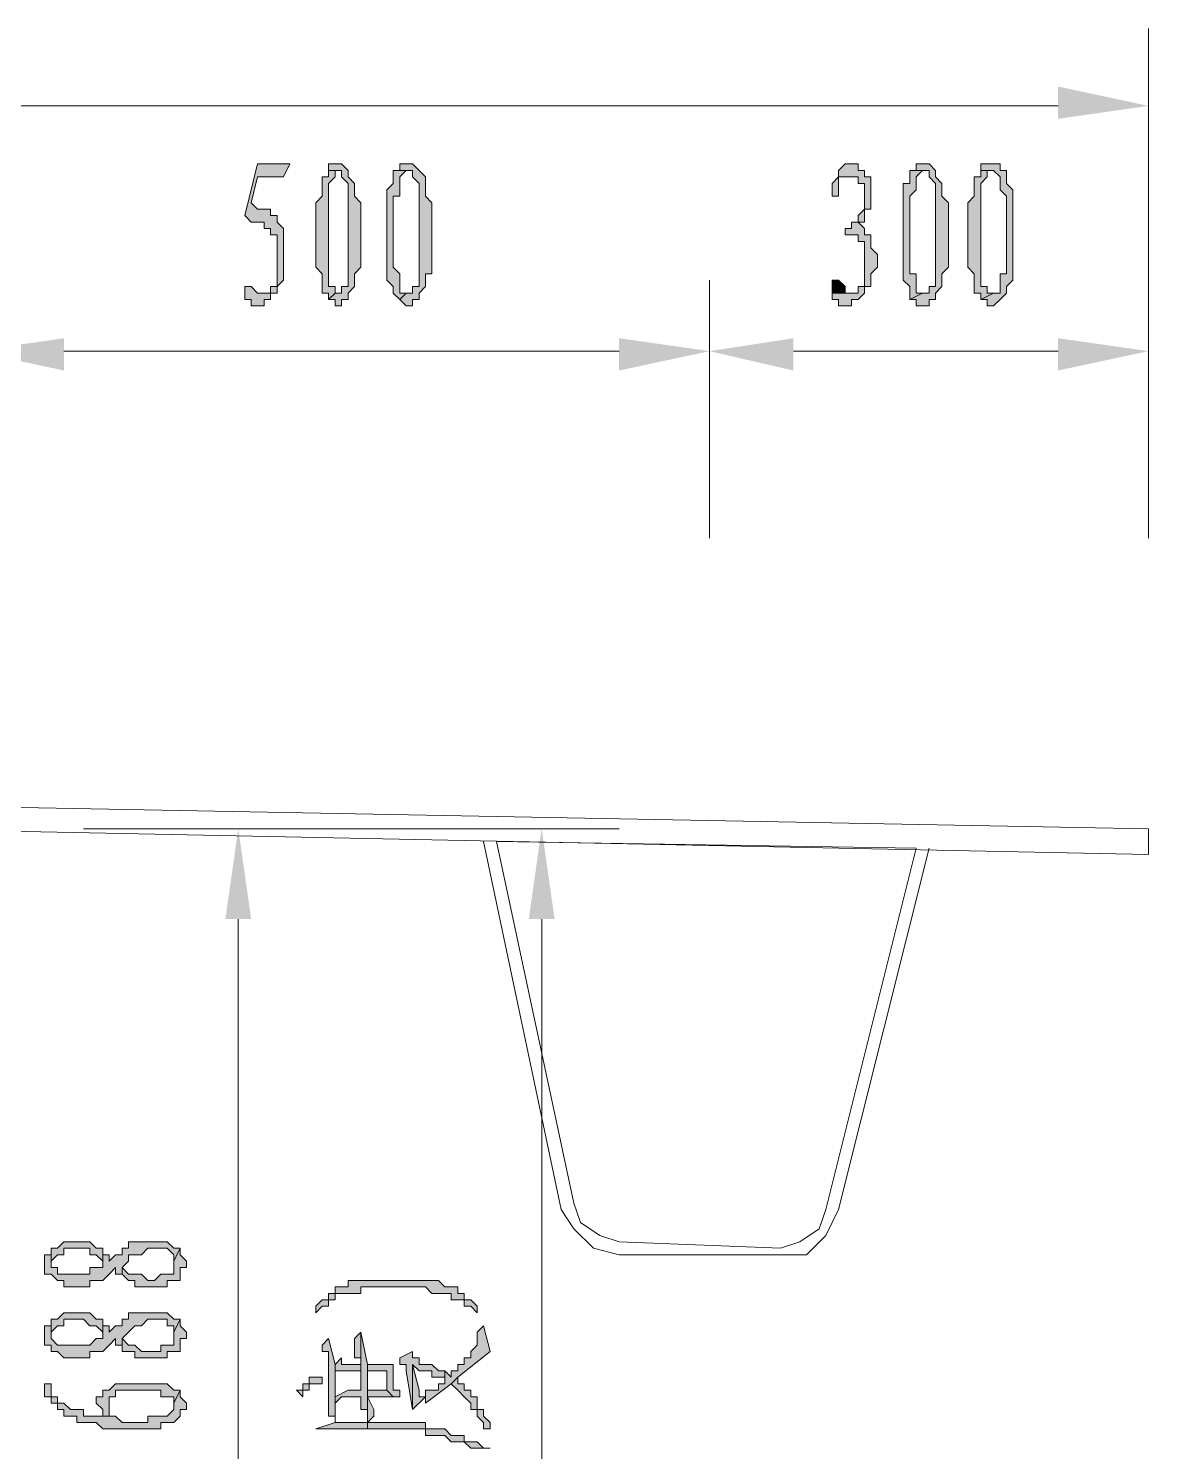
# Model space of a CAD drawing. Header units: millimetres. Extents: x 6 to 291, y 4 to 206.
# Drawn here: x 253.64 to 260.99, y 166.73 to 176.06 of the extents above; entities that cross this region are included whole.
import ezdxf

# ---------------------------------------------------------------- set-up
doc = ezdxf.new("R2010")
doc.units = ezdxf.units.MM
doc.layers.add('C00-00-00', color=7, linetype='Continuous')

msp = doc.modelspace()

# ---------------------------------------------------------------- hatches: boundary and pattern name
at = {"layer": 'C00-00-00'}
h = msp.add_hatch(color=256, dxfattribs=at)
h.dxf.hatch_style = 2
h.paths.add_polyline_path([(260.392326, 175.683337), (260.392326, 175.47167), (260.985006, 175.556334)])
h = msp.add_hatch(color=256, dxfattribs=at)
h.dxf.hatch_style = 2
h.paths.add_polyline_path([(255.354665, 175.175338), (255.142999, 175.175338), (255.058332, 174.836671), (255.100665, 174.794338), (255.142999, 174.794338), (255.185332, 174.794338), (255.185332, 174.752004), (255.227665, 174.752004), (255.227665, 174.709671), (255.269999, 174.709671), (255.269999, 174.667338), (255.269999, 174.455671), (255.269999, 174.413338), (255.269999, 174.371004), (255.227665, 174.371004), (255.227665, 174.328671), (255.185332, 174.328671), (255.142999, 174.328671), (255.227665, 174.328671), (255.269999, 174.328671), (255.269999, 174.371004), (255.312332, 174.413338), (255.312332, 174.455671), (255.312332, 174.498004), (255.312332, 174.709671), (255.312332, 174.752004), (255.269999, 174.794338), (255.269999, 174.836671), (255.227665, 174.836671), (255.227665, 174.879004), (255.185332, 174.879004), (255.142999, 174.879004), (255.100665, 174.921338), (255.142999, 175.090671), (255.312332, 175.090671)])
h = msp.add_hatch(color=256, dxfattribs=at)
h.dxf.hatch_style = 2
h.paths.add_polyline_path([(255.608671, 175.133004), (255.608671, 175.09067), (255.566338, 175.09067), (255.566338, 175.048337), (255.566338, 175.006004), (255.566338, 174.96367), (255.524004, 174.921337), (255.524004, 174.498004), (255.566338, 174.45567), (255.566338, 174.413337), (255.566338, 174.371004), (255.566338, 174.32867), (255.608671, 174.32867), (255.608671, 174.286337), (255.651004, 174.32867), (255.651004, 174.371004), (255.608671, 174.371004), (255.608671, 174.45567), (255.608671, 174.498004), (255.608671, 174.96367), (255.608671, 175.006004), (255.608671, 175.048337), (255.651004, 175.09067), (255.651004, 175.133004)])
h = msp.add_hatch(color=256, dxfattribs=at)
h.dxf.hatch_style = 2
h.paths.add_polyline_path([(255.650997, 175.175338), (255.608664, 175.175338), (255.608664, 175.133004), (255.650997, 175.133004), (255.693331, 175.133004), (255.693331, 175.090671), (255.735664, 175.048338), (255.735664, 175.006004), (255.735664, 174.963671), (255.735664, 174.709671), (255.735664, 174.455671), (255.735664, 174.371004), (255.693331, 174.371004), (255.693331, 174.328671), (255.650997, 174.328671), (255.608664, 174.286338), (255.650997, 174.286338), (255.650997, 174.244004), (255.693331, 174.244004), (255.693331, 174.286338), (255.735664, 174.286338), (255.735664, 174.328671), (255.777997, 174.371004), (255.777997, 174.413338), (255.777997, 174.455671), (255.820331, 174.498004), (255.820331, 174.921338), (255.777997, 174.963671), (255.777997, 175.006004), (255.777997, 175.048338), (255.735664, 175.090671), (255.735664, 175.133004), (255.693331, 175.175338)])
h = msp.add_hatch(color=256, dxfattribs=at)
h.dxf.hatch_style = 2
h.paths.add_polyline_path([(256.07434, 175.133004), (256.032007, 175.133004), (256.032007, 175.09067), (256.032007, 175.048337), (255.989674, 175.006004), (255.989674, 174.96367), (255.989674, 174.921337), (255.989674, 174.498004), (255.989674, 174.45567), (255.989674, 174.413337), (256.032007, 174.371004), (256.032007, 174.32867), (256.07434, 174.286337), (256.116674, 174.32867), (256.07434, 174.32867), (256.07434, 174.371004), (256.07434, 174.45567), (256.032007, 174.498004), (256.032007, 174.96367), (256.07434, 174.96367), (256.07434, 175.048337), (256.07434, 175.09067), (256.116674, 175.133004)])
h = msp.add_hatch(color=256, dxfattribs=at)
h.dxf.hatch_style = 2
h.paths.add_polyline_path([(256.116667, 175.175338), (256.074333, 175.175338), (256.074333, 175.133004), (256.116667, 175.133004), (256.159, 175.133004), (256.159, 175.090671), (256.201333, 175.048338), (256.201333, 175.006004), (256.201333, 174.709671), (256.201333, 174.455671), (256.201333, 174.371004), (256.159, 174.371004), (256.159, 174.328671), (256.116667, 174.328671), (256.074333, 174.286338), (256.116667, 174.244004), (256.159, 174.244004), (256.159, 174.286338), (256.201333, 174.286338), (256.201333, 174.328671), (256.243667, 174.371004), (256.243667, 174.413338), (256.243667, 174.455671), (256.286, 174.455671), (256.286, 174.667338), (256.286, 174.752004), (256.286, 174.921338), (256.243667, 174.963671), (256.243667, 175.006004), (256.243667, 175.048338), (256.243667, 175.090671), (256.201333, 175.133004), (256.159, 175.175338)])
h = msp.add_hatch(color=256, dxfattribs=at)
h.dxf.hatch_style = 2
h.paths.add_polyline_path([(259.037661, 175.175338), (258.995328, 175.175338), (258.952994, 175.133004), (258.952994, 175.090671), (259.037661, 175.090671), (259.079994, 175.090671), (259.079994, 175.048338), (259.122328, 175.048338), (259.122328, 174.879004), (259.079994, 174.836671), (259.079994, 174.794338), (259.037661, 174.794338), (259.037661, 174.752004), (258.995328, 174.752004), (258.995328, 174.709671), (259.037661, 174.709671), (259.079994, 174.709671), (259.079994, 174.667338), (259.122328, 174.667338), (259.122328, 174.625004), (259.122328, 174.413338), (259.122328, 174.371004), (259.079994, 174.371004), (259.079994, 174.328671), (259.037661, 174.328671), (258.910661, 174.328671), (258.910661, 174.286338), (258.952994, 174.286338), (258.952994, 174.244004), (259.037661, 174.244004), (259.037661, 174.286338), (259.079994, 174.286338), (259.122328, 174.328671), (259.122328, 174.371004), (259.164661, 174.371004), (259.164661, 174.413338), (259.164661, 174.455671), (259.206994, 174.498004), (259.206994, 174.582671), (259.164661, 174.625004), (259.164661, 174.667338), (259.164661, 174.709671), (259.122328, 174.709671), (259.122328, 174.752004), (259.079994, 174.794338), (259.122328, 174.794338), (259.122328, 174.836671), (259.122328, 174.879004), (259.164661, 174.879004), (259.164661, 175.090671), (259.122328, 175.090671), (259.122328, 175.133004), (259.079994, 175.133004), (259.079994, 175.175338)])
h = msp.add_hatch(color=256, dxfattribs=at)
h.dxf.hatch_style = 2
h.paths.add_polyline_path([(259.461004, 175.133004), (259.418671, 175.133004), (259.418671, 175.09067), (259.418671, 175.048337), (259.376337, 175.048337), (259.376337, 174.96367), (259.376337, 174.498004), (259.376337, 174.45567), (259.376337, 174.413337), (259.418671, 174.371004), (259.418671, 174.32867), (259.418671, 174.286337), (259.503337, 174.32867), (259.461004, 174.32867), (259.461004, 174.371004), (259.461004, 174.45567), (259.418671, 174.45567), (259.418671, 174.96367), (259.461004, 175.006004), (259.461004, 175.048337), (259.461004, 175.09067), (259.503337, 175.133004)])
h = msp.add_hatch(color=256, dxfattribs=at)
h.dxf.hatch_style = 2
h.paths.add_polyline_path([(259.50333, 175.175338), (259.460997, 175.175338), (259.460997, 175.133004), (259.50333, 175.133004), (259.545663, 175.133004), (259.545663, 175.090671), (259.587997, 175.048338), (259.587997, 174.963671), (259.587997, 174.709671), (259.587997, 174.455671), (259.587997, 174.371004), (259.545663, 174.371004), (259.545663, 174.328671), (259.50333, 174.328671), (259.418663, 174.286338), (259.460997, 174.286338), (259.460997, 174.244004), (259.545663, 174.244004), (259.545663, 174.286338), (259.587997, 174.286338), (259.587997, 174.328671), (259.63033, 174.371004), (259.63033, 174.413338), (259.63033, 174.455671), (259.672663, 174.498004), (259.672663, 174.921338), (259.63033, 174.963671), (259.63033, 175.006004), (259.63033, 175.048338), (259.587997, 175.090671), (259.587997, 175.133004), (259.545663, 175.175338)])
h = msp.add_hatch(color=256, dxfattribs=at)
h.dxf.hatch_style = 2
h.paths.add_polyline_path([(259.884331, 175.133004), (259.884331, 175.09067), (259.841997, 175.09067), (259.841997, 175.048337), (259.841997, 175.006004), (259.841997, 174.96367), (259.799664, 174.921337), (259.799664, 174.498004), (259.841997, 174.45567), (259.841997, 174.413337), (259.841997, 174.371004), (259.841997, 174.32867), (259.884331, 174.32867), (259.884331, 174.286337), (259.968997, 174.32867), (259.926664, 174.32867), (259.926664, 174.371004), (259.884331, 174.371004), (259.884331, 174.45567), (259.884331, 174.498004), (259.884331, 174.96367), (259.884331, 175.006004), (259.884331, 175.048337), (259.926664, 175.09067), (259.926664, 175.133004), (259.968997, 175.133004)])
h = msp.add_hatch(color=256, dxfattribs=at)
h.dxf.hatch_style = 2
h.paths.add_polyline_path([(259.968999, 175.175338), (259.884333, 175.175338), (259.884333, 175.133004), (259.968999, 175.133004), (260.011333, 175.090671), (260.011333, 175.048338), (260.011333, 175.006004), (260.053666, 174.963671), (260.053666, 174.709671), (260.053666, 174.455671), (260.011333, 174.455671), (260.011333, 174.371004), (260.011333, 174.328671), (259.968999, 174.328671), (259.884333, 174.286338), (259.926666, 174.286338), (259.926666, 174.244004), (259.968999, 174.244004), (260.011333, 174.286338), (260.053666, 174.328671), (260.053666, 174.371004), (260.095999, 174.413338), (260.095999, 174.455671), (260.095999, 174.498004), (260.095999, 174.921338), (260.095999, 174.963671), (260.095999, 175.006004), (260.053666, 175.048338), (260.053666, 175.090671), (260.053666, 175.133004), (260.011333, 175.133004), (260.011333, 175.175338)])
h = msp.add_hatch(color=256, dxfattribs=at)
h.dxf.hatch_style = 2
h.paths.add_polyline_path([(258.952992, 175.090669), (258.910659, 175.048336), (258.910659, 174.963669), (258.952992, 174.963669), (258.952992, 175.006002), (258.952992, 175.048336), (258.952992, 175.090669), (258.995326, 175.090669), (259.037659, 175.090669)])
h = msp.add_hatch(color=256, dxfattribs=at)
h.dxf.hatch_style = 2
h.paths.add_polyline_path([(255.058333, 174.371002), (255.058333, 174.286336), (255.100667, 174.286336), (255.100667, 174.244002), (255.185333, 174.244002), (255.185333, 174.286336), (255.227667, 174.286336), (255.227667, 174.328669), (255.143, 174.328669), (255.100667, 174.371002)])
h = msp.add_hatch(color=256, dxfattribs=at)
h.dxf.hatch_style = 2
h.paths.add_polyline_path([(258.952992, 174.413336), (258.910659, 174.413336), (258.910659, 174.371003), (258.910659, 174.32867), (258.995326, 174.32867), (258.995326, 174.371003)])
h = msp.add_hatch(color=256, dxfattribs=at)
h.dxf.hatch_style = 2
h.paths.add_polyline_path([(253.873005, 174.032336), (253.873005, 173.820668), (253.280341, 173.947667)])
h = msp.add_hatch(color=256, dxfattribs=at)
h.dxf.hatch_style = 2
h.paths.add_polyline_path([(257.513674, 174.032336), (257.513674, 173.820668), (258.106339, 173.947667)])
h = msp.add_hatch(color=256, dxfattribs=at)
h.dxf.hatch_style = 2
h.paths.add_polyline_path([(258.65666, 174.032336), (258.65666, 173.820668), (258.106339, 173.947667)])
h = msp.add_hatch(color=256, dxfattribs=at)
h.dxf.hatch_style = 2
h.paths.add_polyline_path([(260.392326, 174.032336), (260.392326, 173.820668), (260.985006, 173.947667)])
h = msp.add_hatch(color=256, dxfattribs=at)
h.dxf.hatch_style = 2
h.paths.add_polyline_path([(254.931339, 170.222337), (255.10066, 170.222337), (255.016007, 170.815001)])
h = msp.add_hatch(color=256, dxfattribs=at)
h.dxf.hatch_style = 2
h.paths.add_polyline_path([(256.920994, 170.222337), (257.090331, 170.222337), (257.005663, 170.815001)])
h = msp.add_hatch(color=256, dxfattribs=at)
h.dxf.hatch_style = 2
h.paths.add_polyline_path([(253.745994, 167.978668), (253.745994, 167.936334), (253.745994, 167.894001), (253.788328, 167.894001), (253.830661, 167.851668), (253.872994, 167.851668), (253.872994, 167.809334), (254.042328, 167.809334), (254.042328, 167.851668), (254.084661, 167.851668), (254.126994, 167.851668), (254.169328, 167.894001), (254.211661, 167.936334), (254.211661, 167.894001), (254.253994, 167.894001), (254.253994, 167.936334), (254.296328, 167.978668), (254.296328, 168.021001), (254.338661, 168.021001), (254.380994, 168.021001), (254.423328, 168.063334), (254.550328, 168.063334), (254.592661, 168.021001), (254.592661, 167.978668), (254.634994, 168.063334), (254.592661, 168.063334), (254.550328, 168.105668), (254.507994, 168.105668), (254.380994, 168.105668), (254.338661, 168.105668), (254.296328, 168.105668), (254.296328, 168.063334), (254.253994, 168.063334), (254.253994, 168.021001), (254.211661, 168.021001), (254.169328, 167.978668), (254.169328, 168.021001), (254.126994, 168.021001), (254.126994, 167.978668), (254.126994, 167.936334), (254.084661, 167.936334), (254.042328, 167.936334), (254.042328, 167.894001), (253.999994, 167.894001), (253.830661, 167.894001), (253.830661, 167.936334), (253.788328, 167.936334), (253.788328, 167.978668), (253.788328, 168.021001), (253.745994, 168.021001)])
h = msp.add_hatch(color=256, dxfattribs=at)
h.dxf.hatch_style = 2
h.paths.add_polyline_path([(253.788337, 168.021002), (253.788337, 167.978669), (253.83067, 168.021002), (253.873003, 168.021002), (253.873003, 168.063336), (254.042337, 168.063336), (254.042337, 168.021002), (254.08467, 168.021002), (254.127003, 167.978669), (254.127003, 168.021002), (254.127003, 168.063336), (254.08467, 168.063336), (254.042337, 168.105669), (253.873003, 168.105669), (253.83067, 168.063336), (253.788337, 168.063336)])
h = msp.add_hatch(color=256, dxfattribs=at)
h.dxf.hatch_style = 2
h.paths.add_polyline_path([(254.254006, 167.894003), (254.296339, 167.85167), (254.338672, 167.85167), (254.338672, 167.809337), (254.550339, 167.809337), (254.550339, 167.85167), (254.592672, 167.85167), (254.635006, 167.85167), (254.635006, 167.894003), (254.635006, 167.936337), (254.677339, 167.936337), (254.677339, 167.97867), (254.635006, 168.021003), (254.635006, 168.063337), (254.592672, 167.97867), (254.592672, 167.936337), (254.592672, 167.894003), (254.550339, 167.894003), (254.508006, 167.894003), (254.465672, 167.85167), (254.423339, 167.85167), (254.381006, 167.894003), (254.338672, 167.894003), (254.296339, 167.894003), (254.254006, 167.936337)])
h = msp.add_hatch(color=256, dxfattribs=at)
h.dxf.hatch_style = 2
h.paths.add_polyline_path([(255.524003, 167.640001), (255.566336, 167.682335), (255.608669, 167.682335), (255.608669, 167.724668), (255.651003, 167.724668), (255.651003, 167.767001), (255.693336, 167.767001), (255.735669, 167.767001), (255.820336, 167.767001), (255.820336, 167.809335), (256.074336, 167.809335), (256.243669, 167.809335), (256.286003, 167.767001), (256.370669, 167.767001), (256.413003, 167.767001), (256.413003, 167.724668), (256.455336, 167.724668), (256.497669, 167.724668), (256.497669, 167.682335), (256.540003, 167.682335), (256.582336, 167.640001), (256.582336, 167.682335), (256.540003, 167.724668), (256.497669, 167.724668), (256.497669, 167.767001), (256.455336, 167.767001), (256.455336, 167.809335), (256.413003, 167.809335), (256.370669, 167.809335), (256.328336, 167.851668), (256.243669, 167.851668), (255.862669, 167.851668), (255.820336, 167.851668), (255.735669, 167.851668), (255.735669, 167.809335), (255.693336, 167.809335), (255.651003, 167.809335), (255.651003, 167.767001), (255.608669, 167.767001), (255.608669, 167.724668), (255.566336, 167.724668), (255.524003, 167.682335)])
h = msp.add_hatch(color=256, dxfattribs=at)
h.dxf.hatch_style = 2
h.paths.add_polyline_path([(253.745994, 167.513003), (253.745994, 167.470669), (253.745994, 167.428336), (253.788328, 167.428336), (253.788328, 167.386003), (253.830661, 167.386003), (253.872994, 167.343669), (254.042328, 167.343669), (254.042328, 167.386003), (254.084661, 167.386003), (254.126994, 167.386003), (254.169328, 167.428336), (254.211661, 167.470669), (254.211661, 167.428336), (254.253994, 167.428336), (254.253994, 167.470669), (254.296328, 167.513003), (254.338661, 167.555336), (254.380994, 167.555336), (254.423328, 167.597669), (254.550328, 167.597669), (254.550328, 167.555336), (254.592661, 167.555336), (254.592661, 167.513003), (254.634994, 167.597669), (254.592661, 167.597669), (254.550328, 167.640003), (254.507994, 167.640003), (254.380994, 167.640003), (254.296328, 167.640003), (254.296328, 167.597669), (254.253994, 167.597669), (254.253994, 167.555336), (254.211661, 167.555336), (254.169328, 167.513003), (254.169328, 167.555336), (254.126994, 167.555336), (254.126994, 167.513003), (254.126994, 167.470669), (254.084661, 167.470669), (254.042328, 167.428336), (253.999994, 167.428336), (253.830661, 167.428336), (253.788328, 167.470669), (253.788328, 167.513003), (253.788328, 167.555336), (253.745994, 167.555336)])
h = msp.add_hatch(color=256, dxfattribs=at)
h.dxf.hatch_style = 2
h.paths.add_polyline_path([(253.788337, 167.555337), (253.788337, 167.513004), (253.83067, 167.555337), (253.873003, 167.555337), (253.873003, 167.59767), (254.000003, 167.59767), (254.042337, 167.555337), (254.08467, 167.555337), (254.127003, 167.513004), (254.127003, 167.555337), (254.127003, 167.59767), (254.08467, 167.59767), (254.042337, 167.640004), (253.873003, 167.640004), (253.83067, 167.59767), (253.788337, 167.59767)])
h = msp.add_hatch(color=256, dxfattribs=at)
h.dxf.hatch_style = 2
h.paths.add_polyline_path([(254.254006, 167.428334), (254.254006, 167.386001), (254.296339, 167.386001), (254.338672, 167.386001), (254.338672, 167.343667), (254.550339, 167.343667), (254.550339, 167.386001), (254.592672, 167.386001), (254.635006, 167.386001), (254.635006, 167.428334), (254.635006, 167.470667), (254.677339, 167.470667), (254.677339, 167.513001), (254.635006, 167.555334), (254.635006, 167.597667), (254.592672, 167.513001), (254.592672, 167.470667), (254.592672, 167.428334), (254.550339, 167.428334), (254.508006, 167.428334), (254.508006, 167.386001), (254.381006, 167.386001), (254.338672, 167.428334), (254.296339, 167.428334), (254.254006, 167.470667)])
h = msp.add_hatch(color=256, dxfattribs=at)
h.dxf.hatch_style = 2
h.paths.add_polyline_path([(256.243661, 167.132002), (256.243661, 167.047335), (256.412995, 167.174335), (256.455328, 167.216669), (256.666995, 167.386002), (256.624661, 167.555335), (256.582328, 167.513002), (256.582328, 167.470669), (256.582328, 167.428335), (256.539995, 167.386002), (256.539995, 167.343669), (256.497661, 167.343669), (256.497661, 167.301335), (256.455328, 167.301335), (256.455328, 167.259002), (256.412995, 167.259002), (256.412995, 167.216669), (256.370661, 167.259002), (256.370661, 167.216669), (256.370661, 167.174335), (256.328328, 167.174335), (256.328328, 167.132002), (256.285995, 167.132002)])
h = msp.add_hatch(color=256, dxfattribs=at)
h.dxf.hatch_style = 2
h.paths.add_polyline_path([(255.566329, 167.428334), (255.566329, 167.386001), (255.608662, 167.386001), (255.608662, 167.216667), (255.608662, 167.174334), (255.608662, 167.089667), (255.608662, 167.047334), (255.608662, 166.962667), (255.650996, 166.962667), (255.650996, 166.920334), (255.650996, 167.301334), (255.608662, 167.470667)])
h = msp.add_hatch(color=256, dxfattribs=at)
h.dxf.hatch_style = 2
h.paths.add_polyline_path([(255.650997, 167.301335), (255.650997, 167.259002), (255.820331, 167.259002), (255.820331, 167.174335), (255.820331, 167.132002), (255.820331, 167.513002), (255.820331, 167.301335), (255.735664, 167.301335), (255.693331, 167.301335), (255.693331, 167.343669)])
h = msp.add_hatch(color=256, dxfattribs=at)
h.dxf.hatch_style = 2
h.paths.add_polyline_path([(255.650997, 167.089668), (255.650997, 167.047334), (255.693331, 167.089668), (255.820331, 167.089668), (255.820331, 167.047334), (255.820331, 167.005001), (255.862664, 167.005001), (255.862664, 166.920334), (255.862664, 167.301334), (255.820331, 167.513001), (255.820331, 167.132001), (255.735664, 167.132001)])
h = msp.add_hatch(color=256, dxfattribs=at)
h.dxf.hatch_style = 2
h.paths.add_polyline_path([(255.777992, 167.470668), (255.777992, 167.428335), (255.777992, 167.343668), (255.820326, 167.343668), (255.820326, 167.301335), (255.820326, 167.513002)])
h = msp.add_hatch(color=256, dxfattribs=at)
h.dxf.hatch_style = 2
h.paths.add_polyline_path([(256.07434, 167.343669), (256.07434, 167.301336), (256.116674, 167.301336), (256.116674, 167.259003), (256.159007, 167.005003), (256.159007, 167.301336), (256.20134, 167.259003), (256.243674, 167.259003), (256.286007, 167.259003), (256.286007, 167.216669), (256.32834, 167.216669), (256.370674, 167.216669), (256.370674, 167.259003), (256.32834, 167.259003), (256.286007, 167.301336), (256.243674, 167.301336), (256.20134, 167.301336), (256.20134, 167.343669), (256.159007, 167.343669), (256.159007, 167.386003)])
h = msp.add_hatch(color=256, dxfattribs=at)
h.dxf.hatch_style = 2
h.paths.add_polyline_path([(255.524003, 166.878004), (255.566336, 166.878004), (255.862669, 166.878004), (255.862669, 166.920338), (255.905003, 166.962671), (255.905003, 167.005004), (255.862669, 167.089671), (255.862669, 167.132004), (255.862669, 167.259004), (255.862669, 167.301338), (255.862669, 166.920338), (255.820336, 166.920338), (255.651003, 166.920338), (255.651003, 167.047338), (255.651003, 167.089671), (255.651003, 167.259004), (255.651003, 167.301338), (255.651003, 166.920338)])
h = msp.add_hatch(color=256, dxfattribs=at)
h.dxf.hatch_style = 2
h.paths.add_polyline_path([(255.862661, 167.301335), (255.862661, 167.259002), (255.989661, 167.259002), (255.989661, 167.216669), (255.989661, 167.174335), (255.989661, 167.132002), (256.031994, 167.089669), (256.074328, 167.089669), (256.074328, 167.132002), (256.031994, 167.132002), (256.031994, 167.301335)])
h = msp.add_hatch(color=256, dxfattribs=at)
h.dxf.hatch_style = 2
h.paths.add_polyline_path([(256.158993, 167.005003), (256.24366, 167.08967), (256.201326, 167.08967), (256.201326, 167.132003), (256.158993, 167.301336)])
h = msp.add_hatch(color=256, dxfattribs=at)
h.dxf.hatch_style = 2
h.paths.add_polyline_path([(255.397008, 167.132002), (255.439341, 167.089669), (255.439341, 167.132002), (255.481674, 167.132002), (255.481674, 167.174335), (255.524008, 167.174335), (255.566341, 167.174335), (255.566341, 167.216669), (255.524008, 167.216669), (255.481674, 167.216669), (255.481674, 167.174335), (255.439341, 167.174335), (255.439341, 167.132002)])
h = msp.add_hatch(color=256, dxfattribs=at)
h.dxf.hatch_style = 2
h.paths.add_polyline_path([(256.412999, 167.174336), (256.455332, 167.132003), (256.497665, 167.08967), (256.539999, 167.047336), (256.539999, 167.005003), (256.582332, 167.005003), (256.582332, 166.96267), (256.624665, 166.920336), (256.624665, 166.878003), (256.666999, 166.878003), (256.666999, 166.920336), (256.624665, 166.96267), (256.624665, 167.005003), (256.582332, 167.005003), (256.582332, 167.047336), (256.582332, 167.08967), (256.539999, 167.08967), (256.539999, 167.132003), (256.497665, 167.132003), (256.497665, 167.174336), (256.455332, 167.174336), (256.455332, 167.21667)])
h = msp.add_hatch(color=256, dxfattribs=at)
h.dxf.hatch_style = 2
h.paths.add_polyline_path([(253.745994, 167.174336), (253.745994, 167.132003), (253.745994, 167.08967), (253.788328, 167.08967), (253.788328, 167.047336), (253.830661, 167.047336), (253.830661, 167.005003), (253.872994, 167.005003), (253.872994, 166.96267), (253.915328, 166.96267), (253.957661, 166.96267), (253.957661, 166.920336), (253.999994, 166.920336), (254.042328, 166.920336), (254.084661, 166.920336), (254.126994, 166.878003), (254.169328, 166.878003), (254.253994, 166.878003), (254.296328, 166.878003), (254.338661, 166.878003), (254.380994, 166.878003), (254.507994, 166.878003), (254.507994, 166.920336), (254.550328, 166.920336), (254.592661, 166.920336), (254.634994, 166.96267), (254.634994, 167.005003), (254.677328, 167.005003), (254.677328, 167.047336), (254.634994, 167.08967), (254.634994, 167.132003), (254.592661, 167.047336), (254.592661, 167.005003), (254.550328, 166.96267), (254.507994, 166.96267), (254.423328, 166.96267), (254.423328, 166.920336), (254.253994, 166.920336), (254.211661, 166.96267), (254.169328, 166.96267), (254.169328, 167.005003), (254.169328, 167.047336), (254.169328, 166.96267), (254.126994, 166.96267), (254.084661, 166.96267), (253.999994, 166.96267), (253.999994, 167.005003), (253.957661, 167.005003), (253.915328, 167.005003), (253.872994, 167.047336), (253.830661, 167.047336), (253.830661, 167.08967), (253.788328, 167.08967), (253.788328, 167.132003), (253.788328, 167.174336)])
h = msp.add_hatch(color=256, dxfattribs=at)
h.dxf.hatch_style = 2
h.paths.add_polyline_path([(254.084669, 167.047337), (254.127002, 167.005004), (254.127002, 166.962671), (254.169335, 166.962671), (254.169335, 167.089671), (254.211669, 167.089671), (254.211669, 167.132004), (254.508002, 167.132004), (254.508002, 167.089671), (254.550335, 167.089671), (254.592669, 167.089671), (254.592669, 167.047337), (254.635002, 167.132004), (254.592669, 167.132004), (254.550335, 167.174337), (254.465669, 167.174337), (254.296335, 167.174337), (254.254002, 167.174337), (254.211669, 167.174337), (254.169335, 167.132004), (254.127002, 167.132004), (254.127002, 167.089671), (254.084669, 167.089671)])
h = msp.add_hatch(color=256, dxfattribs=at)
h.dxf.hatch_style = 2
h.paths.add_polyline_path([(255.862661, 167.132002), (255.862661, 167.089668), (255.905003, 167.089668), (256.031998, 167.089668), (255.989672, 167.132002)])
h = msp.add_hatch(color=256, dxfattribs=at)
h.dxf.hatch_style = 2
h.paths.add_polyline_path([(255.862661, 166.878004), (256.074328, 166.878004), (256.243661, 166.878004), (256.243661, 166.835671), (256.328328, 166.835671), (256.370661, 166.835671), (256.412994, 166.793338), (256.455328, 166.793338), (256.497661, 166.793338), (256.539994, 166.751004), (256.582328, 166.751004), (256.666994, 166.751004), (256.624661, 166.751004), (256.582328, 166.793338), (256.539994, 166.793338), (256.497661, 166.793338), (256.497661, 166.835671), (256.455328, 166.835671), (256.412994, 166.835671), (256.370661, 166.878004), (256.328328, 166.878004), (256.243661, 166.878004), (256.243661, 166.920338), (256.116661, 166.920338), (256.074328, 166.920338), (255.862661, 166.920338)])

# ---------------------------------------------------------------- linework, layer by layer
at = {"layer": 'C00-00-00', "lineweight": 5}
for points in [[(260.985006, 174.413336), (260.985006, 176.064334)], [(234.653668, 175.556334), (260.392326, 175.556334)], [(258.106339, 172.720001), (258.106339, 174.413336)], [(258.106339, 172.720001), (258.106339, 174.413336)], [(260.985006, 172.720001), (260.985006, 174.413336)], [(257.513674, 173.947667), (253.873005, 173.947667)], [(260.392326, 173.947667), (258.65666, 173.947667)], [(234.061004, 171.323001), (260.985006, 170.815001)], [(234.061004, 171.196002), (260.985006, 170.645668)], [(254, 170.815001), (255.48166, 170.815001)], [(255.48166, 170.815001), (257.513674, 170.815001)], [(256.624662, 170.730337), (257.132674, 168.317334), (257.217326, 168.190335), (257.344337, 168.063336), (257.513674, 168.021002)], [(256.709331, 170.730337), (257.217326, 168.359669), (257.259669, 168.23267), (257.386663, 168.148001), (257.513674, 168.105671)], [(260.985006, 170.815001), (260.985006, 170.645668)], [(260.985006, 170.645668), (260.985006, 170.815001)], [(258.86834, 168.317334), (259.461004, 170.688003)], [(258.952992, 168.317334), (259.545672, 170.688003)], [(255.016007, 170.222337), (255.016007, 164.761338)], [(257.005663, 170.222337), (257.005663, 157.437669)], [(257.513674, 168.021002), (258.572008, 168.021002), (258.741329, 168.021002), (258.86834, 168.148001), (258.952992, 168.317334)], [(258.572008, 168.063336), (258.699003, 168.105671), (258.825997, 168.190335), (258.86834, 168.317334)], [(258.572008, 168.063336), (257.513674, 168.105671)]]:
    msp.add_lwpolyline(points, dxfattribs=at)
at = {"layer": 'C00-00-00', "lineweight": 13}
for points in [[(255.354665, 175.175338), (255.142999, 175.175338), (255.058332, 174.836671), (255.100665, 174.794338), (255.142999, 174.794338), (255.185332, 174.794338), (255.185332, 174.752004), (255.227665, 174.752004), (255.227665, 174.709671), (255.269999, 174.709671), (255.269999, 174.667338), (255.269999, 174.455671), (255.269999, 174.413338), (255.269999, 174.371004), (255.227665, 174.371004), (255.227665, 174.328671), (255.185332, 174.328671), (255.142999, 174.328671), (255.227665, 174.328671), (255.269999, 174.328671), (255.269999, 174.371004), (255.312332, 174.413338), (255.312332, 174.455671), (255.312332, 174.498004), (255.312332, 174.709671), (255.312332, 174.752004), (255.269999, 174.794338), (255.269999, 174.836671), (255.227665, 174.836671), (255.227665, 174.879004), (255.185332, 174.879004), (255.142999, 174.879004), (255.100665, 174.921338), (255.142999, 175.090671), (255.312332, 175.090671)], [(255.608671, 175.133004), (255.608671, 175.09067), (255.566338, 175.09067), (255.566338, 175.048337), (255.566338, 175.006004), (255.566338, 174.96367), (255.524004, 174.921337), (255.524004, 174.498004), (255.566338, 174.45567), (255.566338, 174.413337), (255.566338, 174.371004), (255.566338, 174.32867), (255.608671, 174.32867), (255.608671, 174.286337), (255.651004, 174.32867), (255.651004, 174.371004), (255.608671, 174.371004), (255.608671, 174.45567), (255.608671, 174.498004), (255.608671, 174.96367), (255.608671, 175.006004), (255.608671, 175.048337), (255.651004, 175.09067), (255.651004, 175.133004)], [(255.650997, 175.175338), (255.608664, 175.175338), (255.608664, 175.133004), (255.650997, 175.133004), (255.693331, 175.133004), (255.693331, 175.090671), (255.735664, 175.048338), (255.735664, 175.006004), (255.735664, 174.963671), (255.735664, 174.709671), (255.735664, 174.455671), (255.735664, 174.371004), (255.693331, 174.371004), (255.693331, 174.328671), (255.650997, 174.328671), (255.608664, 174.286338), (255.650997, 174.286338), (255.650997, 174.244004), (255.693331, 174.244004), (255.693331, 174.286338), (255.735664, 174.286338), (255.735664, 174.328671), (255.777997, 174.371004), (255.777997, 174.413338), (255.777997, 174.455671), (255.820331, 174.498004), (255.820331, 174.921338), (255.777997, 174.963671), (255.777997, 175.006004), (255.777997, 175.048338), (255.735664, 175.090671), (255.735664, 175.133004), (255.693331, 175.175338)], [(256.07434, 175.133004), (256.032007, 175.133004), (256.032007, 175.09067), (256.032007, 175.048337), (255.989674, 175.006004), (255.989674, 174.96367), (255.989674, 174.921337), (255.989674, 174.498004), (255.989674, 174.45567), (255.989674, 174.413337), (256.032007, 174.371004), (256.032007, 174.32867), (256.07434, 174.286337), (256.116674, 174.32867), (256.07434, 174.32867), (256.07434, 174.371004), (256.07434, 174.45567), (256.032007, 174.498004), (256.032007, 174.96367), (256.07434, 174.96367), (256.07434, 175.048337), (256.07434, 175.09067), (256.116674, 175.133004)], [(256.116667, 175.175338), (256.074333, 175.175338), (256.074333, 175.133004), (256.116667, 175.133004), (256.159, 175.133004), (256.159, 175.090671), (256.201333, 175.048338), (256.201333, 175.006004), (256.201333, 174.709671), (256.201333, 174.455671), (256.201333, 174.371004), (256.159, 174.371004), (256.159, 174.328671), (256.116667, 174.328671), (256.074333, 174.286338), (256.116667, 174.244004), (256.159, 174.244004), (256.159, 174.286338), (256.201333, 174.286338), (256.201333, 174.328671), (256.243667, 174.371004), (256.243667, 174.413338), (256.243667, 174.455671), (256.286, 174.455671), (256.286, 174.667338), (256.286, 174.752004), (256.286, 174.921338), (256.243667, 174.963671), (256.243667, 175.006004), (256.243667, 175.048338), (256.243667, 175.090671), (256.201333, 175.133004), (256.159, 175.175338)], [(259.037661, 175.175338), (258.995328, 175.175338), (258.952994, 175.133004), (258.952994, 175.090671), (259.037661, 175.090671), (259.079994, 175.090671), (259.079994, 175.048338), (259.122328, 175.048338), (259.122328, 174.879004), (259.079994, 174.836671), (259.079994, 174.794338), (259.037661, 174.794338), (259.037661, 174.752004), (258.995328, 174.752004), (258.995328, 174.709671), (259.037661, 174.709671), (259.079994, 174.709671), (259.079994, 174.667338), (259.122328, 174.667338), (259.122328, 174.625004), (259.122328, 174.413338), (259.122328, 174.371004), (259.079994, 174.371004), (259.079994, 174.328671), (259.037661, 174.328671), (258.910661, 174.328671), (258.910661, 174.286338), (258.952994, 174.286338), (258.952994, 174.244004), (259.037661, 174.244004), (259.037661, 174.286338), (259.079994, 174.286338), (259.122328, 174.328671), (259.122328, 174.371004), (259.164661, 174.371004), (259.164661, 174.413338), (259.164661, 174.455671), (259.206994, 174.498004), (259.206994, 174.582671), (259.164661, 174.625004), (259.164661, 174.667338), (259.164661, 174.709671), (259.122328, 174.709671), (259.122328, 174.752004), (259.079994, 174.794338), (259.122328, 174.794338), (259.122328, 174.836671), (259.122328, 174.879004), (259.164661, 174.879004), (259.164661, 175.090671), (259.122328, 175.090671), (259.122328, 175.133004), (259.079994, 175.133004), (259.079994, 175.175338)], [(259.461004, 175.133004), (259.418671, 175.133004), (259.418671, 175.09067), (259.418671, 175.048337), (259.376337, 175.048337), (259.376337, 174.96367), (259.376337, 174.498004), (259.376337, 174.45567), (259.376337, 174.413337), (259.418671, 174.371004), (259.418671, 174.32867), (259.418671, 174.286337), (259.503337, 174.32867), (259.461004, 174.32867), (259.461004, 174.371004), (259.461004, 174.45567), (259.418671, 174.45567), (259.418671, 174.96367), (259.461004, 175.006004), (259.461004, 175.048337), (259.461004, 175.09067), (259.503337, 175.133004)], [(259.50333, 175.175338), (259.460997, 175.175338), (259.460997, 175.133004), (259.50333, 175.133004), (259.545663, 175.133004), (259.545663, 175.090671), (259.587997, 175.048338), (259.587997, 174.963671), (259.587997, 174.709671), (259.587997, 174.455671), (259.587997, 174.371004), (259.545663, 174.371004), (259.545663, 174.328671), (259.50333, 174.328671), (259.418663, 174.286338), (259.460997, 174.286338), (259.460997, 174.244004), (259.545663, 174.244004), (259.545663, 174.286338), (259.587997, 174.286338), (259.587997, 174.328671), (259.63033, 174.371004), (259.63033, 174.413338), (259.63033, 174.455671), (259.672663, 174.498004), (259.672663, 174.921338), (259.63033, 174.963671), (259.63033, 175.006004), (259.63033, 175.048338), (259.587997, 175.090671), (259.587997, 175.133004), (259.545663, 175.175338)], [(259.884331, 175.133004), (259.884331, 175.09067), (259.841997, 175.09067), (259.841997, 175.048337), (259.841997, 175.006004), (259.841997, 174.96367), (259.799664, 174.921337), (259.799664, 174.498004), (259.841997, 174.45567), (259.841997, 174.413337), (259.841997, 174.371004), (259.841997, 174.32867), (259.884331, 174.32867), (259.884331, 174.286337), (259.968997, 174.32867), (259.926664, 174.32867), (259.926664, 174.371004), (259.884331, 174.371004), (259.884331, 174.45567), (259.884331, 174.498004), (259.884331, 174.96367), (259.884331, 175.006004), (259.884331, 175.048337), (259.926664, 175.09067), (259.926664, 175.133004), (259.968997, 175.133004)], [(259.968999, 175.175338), (259.884333, 175.175338), (259.884333, 175.133004), (259.968999, 175.133004), (260.011333, 175.090671), (260.011333, 175.048338), (260.011333, 175.006004), (260.053666, 174.963671), (260.053666, 174.709671), (260.053666, 174.455671), (260.011333, 174.455671), (260.011333, 174.371004), (260.011333, 174.328671), (259.968999, 174.328671), (259.884333, 174.286338), (259.926666, 174.286338), (259.926666, 174.244004), (259.968999, 174.244004), (260.011333, 174.286338), (260.053666, 174.328671), (260.053666, 174.371004), (260.095999, 174.413338), (260.095999, 174.455671), (260.095999, 174.498004), (260.095999, 174.921338), (260.095999, 174.963671), (260.095999, 175.006004), (260.053666, 175.048338), (260.053666, 175.090671), (260.053666, 175.133004), (260.011333, 175.133004), (260.011333, 175.175338)], [(258.952992, 175.090669), (258.910659, 175.048336), (258.910659, 174.963669), (258.952992, 174.963669), (258.952992, 175.006002), (258.952992, 175.048336), (258.952992, 175.090669), (258.995326, 175.090669), (259.037659, 175.090669)], [(255.058333, 174.371002), (255.058333, 174.286336), (255.100667, 174.286336), (255.100667, 174.244002), (255.185333, 174.244002), (255.185333, 174.286336), (255.227667, 174.286336), (255.227667, 174.328669), (255.143, 174.328669), (255.100667, 174.371002)], [(258.952992, 174.413336), (258.910659, 174.413336), (258.910659, 174.371003), (258.910659, 174.32867), (258.995326, 174.32867), (258.995326, 174.371003)], [(253.745994, 167.978668), (253.745994, 167.936334), (253.745994, 167.894001), (253.788328, 167.894001), (253.830661, 167.851668), (253.872994, 167.851668), (253.872994, 167.809334), (254.042328, 167.809334), (254.042328, 167.851668), (254.084661, 167.851668), (254.126994, 167.851668), (254.169328, 167.894001), (254.211661, 167.936334), (254.211661, 167.894001), (254.253994, 167.894001), (254.253994, 167.936334), (254.296328, 167.978668), (254.296328, 168.021001), (254.338661, 168.021001), (254.380994, 168.021001), (254.423328, 168.063334), (254.550328, 168.063334), (254.592661, 168.021001), (254.592661, 167.978668), (254.634994, 168.063334), (254.592661, 168.063334), (254.550328, 168.105668), (254.507994, 168.105668), (254.380994, 168.105668), (254.338661, 168.105668), (254.296328, 168.105668), (254.296328, 168.063334), (254.253994, 168.063334), (254.253994, 168.021001), (254.211661, 168.021001), (254.169328, 167.978668), (254.169328, 168.021001), (254.126994, 168.021001), (254.126994, 167.978668), (254.126994, 167.936334), (254.084661, 167.936334), (254.042328, 167.936334), (254.042328, 167.894001), (253.999994, 167.894001), (253.830661, 167.894001), (253.830661, 167.936334), (253.788328, 167.936334), (253.788328, 167.978668), (253.788328, 168.021001), (253.745994, 168.021001)], [(253.788337, 168.021002), (253.788337, 167.978669), (253.83067, 168.021002), (253.873003, 168.021002), (253.873003, 168.063336), (254.042337, 168.063336), (254.042337, 168.021002), (254.08467, 168.021002), (254.127003, 167.978669), (254.127003, 168.021002), (254.127003, 168.063336), (254.08467, 168.063336), (254.042337, 168.105669), (253.873003, 168.105669), (253.83067, 168.063336), (253.788337, 168.063336)], [(254.254006, 167.894003), (254.296339, 167.85167), (254.338672, 167.85167), (254.338672, 167.809337), (254.550339, 167.809337), (254.550339, 167.85167), (254.592672, 167.85167), (254.635006, 167.85167), (254.635006, 167.894003), (254.635006, 167.936337), (254.677339, 167.936337), (254.677339, 167.97867), (254.635006, 168.021003), (254.635006, 168.063337), (254.592672, 167.97867), (254.592672, 167.936337), (254.592672, 167.894003), (254.550339, 167.894003), (254.508006, 167.894003), (254.465672, 167.85167), (254.423339, 167.85167), (254.381006, 167.894003), (254.338672, 167.894003), (254.296339, 167.894003), (254.254006, 167.936337)], [(255.524003, 167.640001), (255.566336, 167.682335), (255.608669, 167.682335), (255.608669, 167.724668), (255.651003, 167.724668), (255.651003, 167.767001), (255.693336, 167.767001), (255.735669, 167.767001), (255.820336, 167.767001), (255.820336, 167.809335), (256.074336, 167.809335), (256.243669, 167.809335), (256.286003, 167.767001), (256.370669, 167.767001), (256.413003, 167.767001), (256.413003, 167.724668), (256.455336, 167.724668), (256.497669, 167.724668), (256.497669, 167.682335), (256.540003, 167.682335), (256.582336, 167.640001), (256.582336, 167.682335), (256.540003, 167.724668), (256.497669, 167.724668), (256.497669, 167.767001), (256.455336, 167.767001), (256.455336, 167.809335), (256.413003, 167.809335), (256.370669, 167.809335), (256.328336, 167.851668), (256.243669, 167.851668), (255.862669, 167.851668), (255.820336, 167.851668), (255.735669, 167.851668), (255.735669, 167.809335), (255.693336, 167.809335), (255.651003, 167.809335), (255.651003, 167.767001), (255.608669, 167.767001), (255.608669, 167.724668), (255.566336, 167.724668), (255.524003, 167.682335)], [(253.745994, 167.513003), (253.745994, 167.470669), (253.745994, 167.428336), (253.788328, 167.428336), (253.788328, 167.386003), (253.830661, 167.386003), (253.872994, 167.343669), (254.042328, 167.343669), (254.042328, 167.386003), (254.084661, 167.386003), (254.126994, 167.386003), (254.169328, 167.428336), (254.211661, 167.470669), (254.211661, 167.428336), (254.253994, 167.428336), (254.253994, 167.470669), (254.296328, 167.513003), (254.338661, 167.555336), (254.380994, 167.555336), (254.423328, 167.597669), (254.550328, 167.597669), (254.550328, 167.555336), (254.592661, 167.555336), (254.592661, 167.513003), (254.634994, 167.597669), (254.592661, 167.597669), (254.550328, 167.640003), (254.507994, 167.640003), (254.380994, 167.640003), (254.296328, 167.640003), (254.296328, 167.597669), (254.253994, 167.597669), (254.253994, 167.555336), (254.211661, 167.555336), (254.169328, 167.513003), (254.169328, 167.555336), (254.126994, 167.555336), (254.126994, 167.513003), (254.126994, 167.470669), (254.084661, 167.470669), (254.042328, 167.428336), (253.999994, 167.428336), (253.830661, 167.428336), (253.788328, 167.470669), (253.788328, 167.513003), (253.788328, 167.555336), (253.745994, 167.555336)], [(253.788337, 167.555337), (253.788337, 167.513004), (253.83067, 167.555337), (253.873003, 167.555337), (253.873003, 167.59767), (254.000003, 167.59767), (254.042337, 167.555337), (254.08467, 167.555337), (254.127003, 167.513004), (254.127003, 167.555337), (254.127003, 167.59767), (254.08467, 167.59767), (254.042337, 167.640004), (253.873003, 167.640004), (253.83067, 167.59767), (253.788337, 167.59767)], [(254.254006, 167.428334), (254.254006, 167.386001), (254.296339, 167.386001), (254.338672, 167.386001), (254.338672, 167.343667), (254.550339, 167.343667), (254.550339, 167.386001), (254.592672, 167.386001), (254.635006, 167.386001), (254.635006, 167.428334), (254.635006, 167.470667), (254.677339, 167.470667), (254.677339, 167.513001), (254.635006, 167.555334), (254.635006, 167.597667), (254.592672, 167.513001), (254.592672, 167.470667), (254.592672, 167.428334), (254.550339, 167.428334), (254.508006, 167.428334), (254.508006, 167.386001), (254.381006, 167.386001), (254.338672, 167.428334), (254.296339, 167.428334), (254.254006, 167.470667)], [(256.243661, 167.132002), (256.243661, 167.047335), (256.412995, 167.174335), (256.455328, 167.216669), (256.666995, 167.386002), (256.624661, 167.555335), (256.582328, 167.513002), (256.582328, 167.470669), (256.582328, 167.428335), (256.539995, 167.386002), (256.539995, 167.343669), (256.497661, 167.343669), (256.497661, 167.301335), (256.455328, 167.301335), (256.455328, 167.259002), (256.412995, 167.259002), (256.412995, 167.216669), (256.370661, 167.259002), (256.370661, 167.216669), (256.370661, 167.174335), (256.328328, 167.174335), (256.328328, 167.132002), (256.285995, 167.132002)], [(255.566329, 167.428334), (255.566329, 167.386001), (255.608662, 167.386001), (255.608662, 167.216667), (255.608662, 167.174334), (255.608662, 167.089667), (255.608662, 167.047334), (255.608662, 166.962667), (255.650996, 166.962667), (255.650996, 166.920334), (255.650996, 167.301334), (255.608662, 167.470667)], [(255.650997, 167.301335), (255.650997, 167.259002), (255.820331, 167.259002), (255.820331, 167.174335), (255.820331, 167.132002), (255.820331, 167.513002), (255.820331, 167.301335), (255.735664, 167.301335), (255.693331, 167.301335), (255.693331, 167.343669)], [(255.650997, 167.089668), (255.650997, 167.047334), (255.693331, 167.089668), (255.820331, 167.089668), (255.820331, 167.047334), (255.820331, 167.005001), (255.862664, 167.005001), (255.862664, 166.920334), (255.862664, 167.301334), (255.820331, 167.513001), (255.820331, 167.132001), (255.735664, 167.132001)], [(255.777992, 167.470668), (255.777992, 167.428335), (255.777992, 167.343668), (255.820326, 167.343668), (255.820326, 167.301335), (255.820326, 167.513002)], [(256.07434, 167.343669), (256.07434, 167.301336), (256.116674, 167.301336), (256.116674, 167.259003), (256.159007, 167.005003), (256.159007, 167.301336), (256.20134, 167.259003), (256.243674, 167.259003), (256.286007, 167.259003), (256.286007, 167.216669), (256.32834, 167.216669), (256.370674, 167.216669), (256.370674, 167.259003), (256.32834, 167.259003), (256.286007, 167.301336), (256.243674, 167.301336), (256.20134, 167.301336), (256.20134, 167.343669), (256.159007, 167.343669), (256.159007, 167.386003)], [(255.524003, 166.878004), (255.566336, 166.878004), (255.862669, 166.878004), (255.862669, 166.920338), (255.905003, 166.962671), (255.905003, 167.005004), (255.862669, 167.089671), (255.862669, 167.132004), (255.862669, 167.259004), (255.862669, 167.301338), (255.862669, 166.920338), (255.820336, 166.920338), (255.651003, 166.920338), (255.651003, 167.047338), (255.651003, 167.089671), (255.651003, 167.259004), (255.651003, 167.301338), (255.651003, 166.920338)], [(255.862661, 167.301335), (255.862661, 167.259002), (255.989661, 167.259002), (255.989661, 167.216669), (255.989661, 167.174335), (255.989661, 167.132002), (256.031994, 167.089669), (256.074328, 167.089669), (256.074328, 167.132002), (256.031994, 167.132002), (256.031994, 167.301335)], [(256.158993, 167.005003), (256.24366, 167.08967), (256.201326, 167.08967), (256.201326, 167.132003), (256.158993, 167.301336)], [(255.397008, 167.132002), (255.439341, 167.089669), (255.439341, 167.132002), (255.481674, 167.132002), (255.481674, 167.174335), (255.524008, 167.174335), (255.566341, 167.174335), (255.566341, 167.216669), (255.524008, 167.216669), (255.481674, 167.216669), (255.481674, 167.174335), (255.439341, 167.174335), (255.439341, 167.132002)], [(256.412999, 167.174336), (256.455332, 167.132003), (256.497665, 167.08967), (256.539999, 167.047336), (256.539999, 167.005003), (256.582332, 167.005003), (256.582332, 166.96267), (256.624665, 166.920336), (256.624665, 166.878003), (256.666999, 166.878003), (256.666999, 166.920336), (256.624665, 166.96267), (256.624665, 167.005003), (256.582332, 167.005003), (256.582332, 167.047336), (256.582332, 167.08967), (256.539999, 167.08967), (256.539999, 167.132003), (256.497665, 167.132003), (256.497665, 167.174336), (256.455332, 167.174336), (256.455332, 167.21667)], [(253.745994, 167.174336), (253.745994, 167.132003), (253.745994, 167.08967), (253.788328, 167.08967), (253.788328, 167.047336), (253.830661, 167.047336), (253.830661, 167.005003), (253.872994, 167.005003), (253.872994, 166.96267), (253.915328, 166.96267), (253.957661, 166.96267), (253.957661, 166.920336), (253.999994, 166.920336), (254.042328, 166.920336), (254.084661, 166.920336), (254.126994, 166.878003), (254.169328, 166.878003), (254.253994, 166.878003), (254.296328, 166.878003), (254.338661, 166.878003), (254.380994, 166.878003), (254.507994, 166.878003), (254.507994, 166.920336), (254.550328, 166.920336), (254.592661, 166.920336), (254.634994, 166.96267), (254.634994, 167.005003), (254.677328, 167.005003), (254.677328, 167.047336), (254.634994, 167.08967), (254.634994, 167.132003), (254.592661, 167.047336), (254.592661, 167.005003), (254.550328, 166.96267), (254.507994, 166.96267), (254.423328, 166.96267), (254.423328, 166.920336), (254.253994, 166.920336), (254.211661, 166.96267), (254.169328, 166.96267), (254.169328, 167.005003), (254.169328, 167.047336), (254.169328, 166.96267), (254.126994, 166.96267), (254.084661, 166.96267), (253.999994, 166.96267), (253.999994, 167.005003), (253.957661, 167.005003), (253.915328, 167.005003), (253.872994, 167.047336), (253.830661, 167.047336), (253.830661, 167.08967), (253.788328, 167.08967), (253.788328, 167.132003), (253.788328, 167.174336)], [(254.084669, 167.047337), (254.127002, 167.005004), (254.127002, 166.962671), (254.169335, 166.962671), (254.169335, 167.089671), (254.211669, 167.089671), (254.211669, 167.132004), (254.508002, 167.132004), (254.508002, 167.089671), (254.550335, 167.089671), (254.592669, 167.089671), (254.592669, 167.047337), (254.635002, 167.132004), (254.592669, 167.132004), (254.550335, 167.174337), (254.465669, 167.174337), (254.296335, 167.174337), (254.254002, 167.174337), (254.211669, 167.174337), (254.169335, 167.132004), (254.127002, 167.132004), (254.127002, 167.089671), (254.084669, 167.089671)], [(255.862661, 167.132002), (255.862661, 167.089668), (255.905003, 167.089668), (256.031998, 167.089668), (255.989672, 167.132002)], [(255.862661, 166.878004), (256.074328, 166.878004), (256.243661, 166.878004), (256.243661, 166.835671), (256.328328, 166.835671), (256.370661, 166.835671), (256.412994, 166.793338), (256.455328, 166.793338), (256.497661, 166.793338), (256.539994, 166.751004), (256.582328, 166.751004), (256.666994, 166.751004), (256.624661, 166.751004), (256.582328, 166.793338), (256.539994, 166.793338), (256.497661, 166.793338), (256.497661, 166.835671), (256.455328, 166.835671), (256.412994, 166.835671), (256.370661, 166.878004), (256.328328, 166.878004), (256.243661, 166.878004), (256.243661, 166.920338), (256.116661, 166.920338), (256.074328, 166.920338), (255.862661, 166.920338)]]:
    msp.add_lwpolyline(points, close=True, dxfattribs=at)
at = {"layer": 'C00-00-00', "lineweight": 15}
msp.add_lwpolyline([(256.709331, 170.730337), (259.461004, 170.688003)], dxfattribs=at)

doc.saveas('drawing.dxf')
